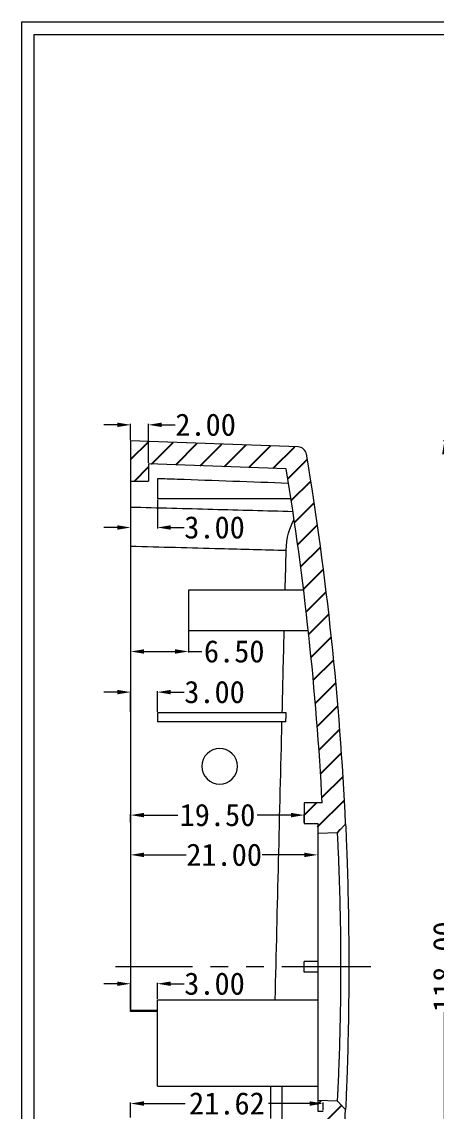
# Model space of a CAD drawing. Extents: x 25 to 585, y 188 to 465.
# Drawn here: x 25.4 to 71.9, y 275.2 to 397.4 of the extents above; entities that cross this region are included whole.
import ezdxf

# ---------------------------------------------------------------- set-up
doc = ezdxf.new("R2010")
doc.units = 0
doc.header["$MEASUREMENT"] = 0
doc.linetypes.add('PHANTOM', pattern=[2.5, 1.25, -0.25, 0.25, -0.25, 0.25, -0.25])
doc.layers.add('10', color=7, linetype='Continuous')
doc.dimstyles.new('1', dxfattribs={"dimtxt": 2.5, "dimasz": 1.5, "dimexe": 0.1, "dimexo": 0.1, "dimgap": 0.09, "dimtad": 0, "dimzin": 0, "dimdsep": 46, "dimtxsty": 'Standard', "dimcen": 0, "dimclrd": 4, "dimclre": 4, "dimclrt": 3, "dimadec": 1, "dimazin": 0, "dimtfac": 1, "dimtofl": 0, "dimtmove": 0, "dimatfit": 3, "dimfxl": 0.18, "dimtolj": 1, "dimtzin": 0, "dimlwd": 9, "dimlwe": 9, "dimarcsym": 0})

# ---------------------------------------------------------------- blocks, each defined once
blk = doc.blocks.new('HATCH1')
at = {"color": 200, "linetype": 'Continuous'}
for p, q in [((13.63, 348.28), (15.66, 350.3)), ((15.97, 347.78), (18.39, 350.2)), ((18.7, 347.69), (21.12, 350.11)), ((21.44, 347.59), (23.86, 350.01)), ((24.17, 347.5), (26.59, 349.92)), ((26.91, 347.4), (29.33, 349.82)), ((29.64, 347.31), (32.06, 349.72)), ((14.05, 345.87), (15.63, 347.45)), ((31.29, 346.13), (33.47, 348.3)), ((31.67, 343.68), (33.86, 345.87)), ((32.04, 341.22), (34.24, 343.42)), ((32.39, 338.74), (34.6, 340.95)), ((32.72, 336.25), (34.95, 338.47)), ((33.04, 333.74), (35.28, 335.98)), ((33.34, 331.21), (35.59, 333.46)), ((33.62, 328.67), (35.89, 330.93)), ((33.89, 326.11), (36.17, 328.38)), ((34.14, 323.53), (36.43, 325.82)), ((34.37, 320.94), (36.68, 323.24)), ((34.58, 318.32), (36.91, 320.64)), ((34.78, 315.69), (37.12, 318.02)), ((34.96, 313.04), (37.31, 315.39)), ((35.11, 310.37), (37.48, 312.73)), ((33.13, 308.39), (34.51, 309.77)), ((34.63, 307.06), (37.63, 310.06)), ((36.85, 306.45), (37.17, 306.77)), ((34.63, 275.96), (35.02, 276.35)), ((35.18, 273.69), (37.31, 275.82)), ((35.02, 270.69), (37.67, 273.34)), ((34.82, 267.67), (37.5, 270.35)), ((34.39, 264.42), (37.3, 267.33)), ((32.33, 253.88), (34.77, 256.31)), ((33.41, 252.13), (36.23, 254.95)), ((33.03, 248.92), (35.88, 251.77)), ((32.61, 245.68), (35.5, 248.56)), ((32.16, 242.4), (35.09, 245.32)), ((31.68, 239.09), (34.64, 242.05)), ((28.29, 232.88), (34.15, 238.73)), ((13.63, 235.2), (14.81, 236.37)), ((13.63, 232.37), (17.64, 236.37)), ((21.36, 234.44), (23.3, 236.37)), ((22.78, 233.02), (26.12, 236.37)), ((25.36, 232.78), (28.95, 236.37)), ((31.23, 232.98), (33.62, 235.38))]:
    blk.add_line(p, q, dxfattribs=at)
blk = doc.blocks.new('*D79')
at = {"color": 4, "linetype": 'Continuous', "lineweight": 9}
for p, q in [((119.1, 350.37), (72.76, 350.37)), ((72.86, 348.87), (72.86, 296.46)), ((72.86, 233.87), (72.86, 286.28)), ((119.1, 232.37), (72.76, 232.37))]:
    blk.add_line(p, q, dxfattribs=at)
for points in [[(72.61, 348.87), (73.11, 348.87), (72.86, 350.37)], [(72.61, 233.87), (73.11, 233.87), (72.86, 232.37)]]:
    blk.add_solid(points, dxfattribs=at)
at = {"layer": 'Defpoints', "color": 0, "linetype": 'Continuous', "lineweight": 9}
for p in [(119.2, 350.37), (72.86, 232.37), (119.2, 232.37)]:
    blk.add_point(p, dxfattribs=at)
at = {"color": 3, "linetype": 'Continuous', "lineweight": 9, "insert": (72.86, 291.37), "char_height": 2.5, "attachment_point": 5, "rotation": 90}
blk.add_mtext('\\A1;118.00', dxfattribs=at)
blk = doc.blocks.new('*D128')
at = {"color": 4, "linetype": 'Continuous', "lineweight": 9}
for p, q in [((36.14, 352.18), (34.64, 352.18)), ((37.64, 350.47), (37.64, 352.28)), ((39.64, 347.9), (39.64, 352.28)), ((41.14, 352.18), (42.64, 352.18))]:
    blk.add_line(p, q, dxfattribs=at)
for points in [[(36.14, 352.43), (36.14, 351.93), (37.64, 352.18)], [(41.14, 352.43), (41.14, 351.93), (39.64, 352.18)]]:
    blk.add_solid(points, dxfattribs=at)
at = {"layer": 'Defpoints', "color": 0, "linetype": 'Continuous', "lineweight": 9}
for p in [(39.64, 352.18), (37.64, 350.37), (39.64, 347.8)]:
    blk.add_point(p, dxfattribs=at)
at = {"color": 3, "linetype": 'Continuous', "lineweight": 9, "insert": (46.06, 352.18), "char_height": 2.5, "attachment_point": 5}
blk.add_mtext('\\A1;2.00', dxfattribs=at)
blk = doc.blocks.new('*D129')
at = {"color": 4, "linetype": 'Continuous', "lineweight": 9}
for p, q in [((40.64, 343.77), (40.64, 340.56)), ((37.64, 342.82), (37.64, 340.56)), ((36.14, 340.66), (34.64, 340.66)), ((42.14, 340.66), (43.64, 340.66))]:
    blk.add_line(p, q, dxfattribs=at)
for points in [[(36.14, 340.91), (36.14, 340.41), (37.64, 340.66)], [(42.14, 340.91), (42.14, 340.41), (40.64, 340.66)]]:
    blk.add_solid(points, dxfattribs=at)
at = {"layer": 'Defpoints', "color": 0, "linetype": 'Continuous', "lineweight": 9}
for p in [(40.64, 343.87), (37.64, 342.92), (40.64, 340.66)]:
    blk.add_point(p, dxfattribs=at)
at = {"color": 3, "linetype": 'Continuous', "lineweight": 9, "insert": (47.06, 340.66), "char_height": 2.5, "attachment_point": 5}
blk.add_mtext('\\A1;3.00', dxfattribs=at)
blk = doc.blocks.new('*D130')
at = {"color": 4, "linetype": 'Continuous', "lineweight": 9}
for p, q in [((37.64, 329.02), (37.64, 326.65)), ((44.14, 329.02), (44.14, 326.65)), ((39.14, 326.75), (42.64, 326.75)), ((44.14, 326.75), (45.64, 326.75))]:
    blk.add_line(p, q, dxfattribs=at)
for points in [[(39.14, 327), (39.14, 326.5), (37.64, 326.75)], [(42.64, 327), (42.64, 326.5), (44.14, 326.75)]]:
    blk.add_solid(points, dxfattribs=at)
at = {"layer": 'Defpoints', "color": 0, "linetype": 'Continuous', "lineweight": 9}
for p in [(37.64, 329.12), (44.14, 329.12), (44.14, 326.75)]:
    blk.add_point(p, dxfattribs=at)
at = {"color": 3, "linetype": 'Continuous', "lineweight": 9, "insert": (49.27, 326.75), "char_height": 2.5, "attachment_point": 5}
blk.add_mtext('\\A1;6.50', dxfattribs=at)
blk = doc.blocks.new('*D131')
at = {"color": 4, "linetype": 'Continuous', "lineweight": 9}
for p, q in [((36.14, 322.19), (34.64, 322.19)), ((37.64, 319.97), (37.64, 322.29)), ((40.64, 319.97), (40.64, 322.29)), ((42.14, 322.19), (43.64, 322.19))]:
    blk.add_line(p, q, dxfattribs=at)
for points in [[(36.14, 322.44), (36.14, 321.94), (37.64, 322.19)], [(42.14, 322.44), (42.14, 321.94), (40.64, 322.19)]]:
    blk.add_solid(points, dxfattribs=at)
at = {"layer": 'Defpoints', "color": 0, "linetype": 'Continuous', "lineweight": 9}
for p in [(40.64, 322.19), (37.64, 319.87), (40.64, 319.87)]:
    blk.add_point(p, dxfattribs=at)
at = {"color": 3, "linetype": 'Continuous', "lineweight": 9, "insert": (47.06, 322.19), "char_height": 2.5, "attachment_point": 5}
blk.add_mtext('\\A1;3.00', dxfattribs=at)
blk = doc.blocks.new('*D132')
at = {"color": 4, "linetype": 'Continuous', "lineweight": 9}
for p, q in [((37.64, 307.57), (37.64, 308.49)), ((39.14, 308.39), (42.93, 308.39)), ((55.64, 308.39), (51.86, 308.39)), ((57.14, 307.57), (57.14, 308.49))]:
    blk.add_line(p, q, dxfattribs=at)
for points in [[(39.14, 308.64), (39.14, 308.14), (37.64, 308.39)], [(55.64, 308.64), (55.64, 308.14), (57.14, 308.39)]]:
    blk.add_solid(points, dxfattribs=at)
at = {"layer": 'Defpoints', "color": 0, "linetype": 'Continuous', "lineweight": 9}
for p in [(37.64, 308.39), (37.64, 307.47), (57.14, 307.47)]:
    blk.add_point(p, dxfattribs=at)
at = {"color": 3, "linetype": 'Continuous', "lineweight": 9, "insert": (47.39, 308.39), "char_height": 2.5, "attachment_point": 5}
blk.add_mtext('\\A1;19.50', dxfattribs=at)
blk = doc.blocks.new('*D133')
at = {"color": 4, "linetype": 'Continuous', "lineweight": 9}
for p, q in [((37.64, 306.27), (37.64, 303.83)), ((58.64, 306.27), (58.64, 303.83)), ((39.14, 303.93), (43.88, 303.93)), ((57.14, 303.93), (52.4, 303.93))]:
    blk.add_line(p, q, dxfattribs=at)
for points in [[(39.14, 304.18), (39.14, 303.68), (37.64, 303.93)], [(57.14, 304.18), (57.14, 303.68), (58.64, 303.93)]]:
    blk.add_solid(points, dxfattribs=at)
at = {"layer": 'Defpoints', "color": 0, "linetype": 'Continuous', "lineweight": 9}
for p in [(37.64, 306.37), (58.64, 306.37), (37.64, 303.93)]:
    blk.add_point(p, dxfattribs=at)
at = {"color": 3, "linetype": 'Continuous', "lineweight": 9, "insert": (48.14, 303.93), "char_height": 2.5, "attachment_point": 5}
blk.add_mtext('\\A1;21.00', dxfattribs=at)
blk = doc.blocks.new('*D134')
at = {"color": 4, "linetype": 'Continuous', "lineweight": 9}
for p, q in [((36.14, 289.47), (34.64, 289.47)), ((37.64, 286.57), (37.64, 289.57)), ((40.64, 287.77), (40.64, 289.57)), ((42.14, 289.47), (43.64, 289.47))]:
    blk.add_line(p, q, dxfattribs=at)
for points in [[(36.14, 289.72), (36.14, 289.22), (37.64, 289.47)], [(42.14, 289.72), (42.14, 289.22), (40.64, 289.47)]]:
    blk.add_solid(points, dxfattribs=at)
at = {"layer": 'Defpoints', "color": 0, "linetype": 'Continuous', "lineweight": 9}
for p in [(40.64, 289.47), (40.64, 287.67), (37.64, 286.47)]:
    blk.add_point(p, dxfattribs=at)
at = {"color": 3, "linetype": 'Continuous', "lineweight": 9, "insert": (47.06, 289.47), "char_height": 2.5, "attachment_point": 5}
blk.add_mtext('\\A1;3.00', dxfattribs=at)
blk = doc.blocks.new('*D139')
at = {"color": 4, "linetype": 'Continuous', "lineweight": 9}
for p, q in [((37.64, 274.47), (37.64, 276.13)), ((39.14, 276.03), (43.78, 276.03)), ((57.76, 276.03), (53.12, 276.03)), ((59.26, 275.27), (59.26, 276.13))]:
    blk.add_line(p, q, dxfattribs=at)
for points in [[(39.14, 276.28), (39.14, 275.78), (37.64, 276.03)], [(57.76, 276.28), (57.76, 275.78), (59.26, 276.03)]]:
    blk.add_solid(points, dxfattribs=at)
at = {"layer": 'Defpoints', "color": 0, "linetype": 'Continuous', "lineweight": 9}
for p in [(37.64, 276.03), (59.26, 275.17), (37.64, 274.37)]:
    blk.add_point(p, dxfattribs=at)
at = {"color": 3, "linetype": 'Continuous', "lineweight": 9, "insert": (48.45, 276.03), "char_height": 2.5, "attachment_point": 5}
blk.add_mtext('\\A1;21.62', dxfattribs=at)

msp = doc.modelspace()

# ---------------------------------------------------------------- linework, layer by layer
at = {"color": 7, "linetype": 'Continuous', "lineweight": 9}
for p, q in [((25.422, 188.106), (25.422, 397.403)), ((25.422, 397.403), (321.398, 397.403)), ((26.831, 189.515), (26.831, 395.994)), ((26.831, 395.994), (319.989, 395.994))]:
    msp.add_line(p, q, dxfattribs=at)
at = {"layer": '10', "color": 7, "linetype": 'Continuous', "lineweight": 9}
for p, q in [((56.432, 349.712), (37.64, 350.368)), ((37.64, 350.368), (37.64, 345.868)), ((55.117, 347.256), (39.64, 347.797)), ((39.64, 347.797), (39.64, 345.868)), ((40.64, 346.135), (40.64, 343.868)), ((37.64, 345.868), (39.64, 345.868)), ((37.64, 345.868), (37.64, 342.923)), ((55.652, 343.868), (40.64, 343.868)), ((37.64, 338.575), (37.64, 286.468)), ((44.14, 333.618), (44.14, 331.368)), ((57.062, 333.618), (44.14, 333.618)), ((44.14, 331.368), (44.14, 329.118)), ((44.14, 329.118), (57.583, 329.118)), ((55.101, 319.868), (40.64, 319.868)), ((40.64, 319.868), (40.64, 318.868)), ((55.077, 318.868), (40.64, 318.868)), ((57.14, 309.768), (57.14, 307.468)), ((59.153, 309.768), (57.14, 309.768)), ((57.14, 307.468), (58.64, 307.468)), ((58.64, 307.468), (58.64, 306.368)), ((58.64, 306.368), (60.87, 306.446)), ((58.64, 306.368), (58.64, 291.368)), ((57.14, 290.768), (57.14, 291.968)), ((58.64, 291.968), (57.14, 291.968)), ((58.64, 291.368), (58.64, 276.368)), ((58.64, 290.768), (57.14, 290.768)), ((40.64, 277.968), (40.64, 287.668)), ((40.64, 287.668), (58.64, 287.668)), ((40.64, 286.468), (37.64, 286.468)), ((37.64, 286.368), (37.64, 286.468)), ((40.641, 286.368), (37.64, 286.368)), ((40.64, 277.968), (58.64, 277.968)), ((53.34, 277.968), (53.34, 274.368)), ((60.87, 276.29), (58.64, 276.368)), ((58.64, 276.368), (58.64, 275.168)), ((58.64, 275.168), (59.263, 275.168))]:
    msp.add_line(p, q, dxfattribs=at)
at = {"layer": '10', "color": 1, "linetype": 'PHANTOM', "lineweight": 9, "ltscale": 8}
msp.add_line((64.605, 291.368), (35.959, 291.368), dxfattribs=at)
at = {"layer": '10', "color": 7, "linetype": 'Continuous', "lineweight": 9, "extrusion": (0, 0, -1)}
msp.add_circle((-47.64, 313.868), 2, dxfattribs=at)
at = {"layer": '10', "color": 7, "linetype": 'Continuous', "lineweight": 9}
for centre, radius, start, end in [((56.397, 348.712), 1, 9.45719, 88), ((-287.86, 291.368), 350, 2.62402, 9.45719), ((-287.86, 291.368), 347.5, 3.03521, 9.25504), ((-287.86, 291.368), 350, 355.75094, 357.37598)]:
    msp.add_arc(centre, radius, start, end, dxfattribs=at)
for points, knots in [([(55.38, 345.614), (51.206, 345.762), (47.032, 345.909), (42.858, 346.057), (42.119, 346.083), (41.38, 346.109), (40.64, 346.135)], [0, 0, 0, 0, 0.8495656, 0.8495656, 0.8495656, 1, 1, 1, 1]), ([(55.868, 342.436), (52.871, 342.516), (49.873, 342.596), (46.876, 342.677), (43.798, 342.759), (40.719, 342.841), (37.64, 342.923)], [0, 0, 0, 0, 0.4932795, 0.4932795, 0.4932795, 1, 1, 1, 1]), ([(37.64, 342.923), (37.64, 342.67), (37.64, 342.106), (37.64, 340.537), (37.64, 339.568), (37.64, 338.575)], [0, 0, 0, 0, 0.5, 0.5, 1, 1, 1, 1]), ([(37.64, 338.575), (41.002, 338.484), (44.364, 338.394), (47.725, 338.303), (50.185, 338.237), (52.645, 338.17), (55.104, 338.104)], [0, 0, 0, 0, 0.5774846, 0.5774846, 0.5774846, 1, 1, 1, 1]), ([(54.659, 319.868), (54.733, 322.907), (54.806, 325.947), (54.881, 329.03), (54.882, 329.074), (54.883, 329.118)], [0, 0, 0, 0, 0.9857376, 0.9857376, 1, 1, 1, 1]), ([(61.773, 307.394), (61.774, 307.389), (61.813, 306.556), (61.957, 302.995), (62.101, 297.659), (62.16, 291.361), (62.101, 285.067), (61.957, 279.74), (61.813, 276.178), (61.768, 275.239), (61.775, 275.371), (61.777, 275.423)], [0, 0, 0, 0, 0.1209602, 0.2420102, 0.3632241, 0.4851136, 0.6063908, 0.7275725, 0.8486682, 0.9697673, 1, 1, 1, 1]), ([(61.253, 291.352), (61.253, 291.85), (61.253, 292.346), (61.251, 293.087), (61.249, 293.333), (61.246, 293.825), (61.244, 294.071), (61.232, 295.291), (61.215, 296.232), (61.188, 297.595), (61.178, 298.04), (61.163, 298.696), (61.157, 298.913), (61.146, 299.339), (61.14, 299.548), (61.123, 300.164), (61.111, 300.558), (61.087, 301.317), (61.074, 301.681), (61.055, 302.204), (61.049, 302.375), (61.037, 302.708), (61.031, 302.871), (61.013, 303.343), (61.002, 303.636), (60.967, 304.455), (60.944, 304.919), (60.922, 305.393), (60.918, 305.483), (60.91, 305.65), (60.906, 305.727), (60.895, 305.942), (60.889, 306.061), (60.88, 306.252), (60.876, 306.324), (60.873, 306.397), (60.872, 306.415), (60.871, 306.438), (60.874, 306.45), (60.868, 306.445)], [0, 0, 0, 0, 0.0625051, 0.0625051, 0.0937576, 0.0937576, 0.1250101, 0.1250101, 0.2500203, 0.2500203, 0.3125253, 0.3125253, 0.3437779, 0.3437779, 0.3750304, 0.3750304, 0.4375355, 0.4375355, 0.5000405, 0.5000405, 0.5312931, 0.5312931, 0.5625456, 0.5625456, 0.6250507, 0.6250507, 0.7500608, 0.7500608, 0.7813133, 0.7813133, 0.8125659, 0.8125659, 0.8750709, 0.8750709, 0.937576, 0.937576, 0.9688285, 0.9688285, 1, 1, 1, 1]), ([(60.872, 276.291), (60.868, 276.289), (60.875, 276.385), (60.889, 276.676), (60.895, 276.796), (60.909, 277.081), (60.917, 277.247), (60.935, 277.622), (60.944, 277.832), (60.96, 278.181), (60.966, 278.304), (60.977, 278.559), (60.982, 278.692), (61, 279.103), (61.012, 279.396), (61.037, 280.019), (61.049, 280.348), (61.067, 280.87), (61.074, 281.049), (61.087, 281.415), (61.093, 281.604), (61.113, 282.18), (61.125, 282.577), (61.16, 283.803), (61.179, 284.669), (61.201, 285.814), (61.206, 286.047), (61.214, 286.514), (61.218, 286.749), (61.229, 287.457), (61.235, 287.934), (61.25, 289.376), (61.252, 290.355), (61.253, 291.352)], [0, 0, 0, 0, 0.1249132, 0.1249132, 0.1874194, 0.1874194, 0.2499256, 0.2499256, 0.3124318, 0.3124318, 0.3436849, 0.3436849, 0.374938, 0.374938, 0.4374442, 0.4374442, 0.4999504, 0.4999504, 0.5312035, 0.5312035, 0.5624566, 0.5624566, 0.6249628, 0.6249628, 0.7499752, 0.7499752, 0.7812283, 0.7812283, 0.8124814, 0.8124814, 0.8749876, 0.8749876, 1, 1, 1, 1])]:
    msp.add_open_spline(points, degree=3, knots=knots, dxfattribs=at)
for points, degree in [([(55.104, 338.104), (55.139, 339.468), (55.496, 340.739), (56.001, 341.533)], 3), ([(54.993, 333.618), (55.029, 335.113), (55.066, 336.609), (55.104, 338.104)], 3), ([(55.077, 318.868), (55.085, 319.201), (55.093, 319.535), (55.101, 319.868)], 3), ([(53.873, 287.668), (54.126, 298.068), (54.382, 308.468), (54.635, 318.868)], 3), ([(60.87, 306.446), (61.773, 307.392)], 1), ([(54.64, 267.868), (54.64, 271.235), (54.64, 274.601), (54.64, 277.968)], 3), ([(61.773, 275.344), (60.87, 276.29)], 1)]:
    msp.add_open_spline(points, degree=degree, dxfattribs=at)

# ---------------------------------------------------------------- block references
at = {"layer": '10', "color": 200, "linetype": 'Continuous', "lineweight": 9}
msp.add_blockref('HATCH1', (24.009, 0), dxfattribs=at)

# ---------------------------------------------------------------- dimensions: what is measured, and where the dimension line sits
at = {"linetype": 'Continuous', "lineweight": 9}
for base, p1, p2, picture, middle in [((39.64, 352.181), (37.64, 350.368), (39.64, 347.797), '*D128', (46.064, 352.181)), ((40.64, 340.66), (37.64, 342.923), (40.64, 343.868), '*D129', (47.064, 340.66)), ((44.14, 326.751), (37.64, 329.118), (44.14, 329.118), '*D130', (49.272, 326.751)), ((40.64, 322.187), (37.64, 319.868), (40.64, 319.868), '*D131', (47.064, 322.187)), ((37.64, 308.389), (57.14, 307.468), (37.64, 307.468), '*D132', (47.39, 308.389)), ((37.64, 303.929), (58.64, 306.368), (37.64, 306.368), '*D133', (48.14, 303.929)), ((40.64, 289.472), (37.64, 286.468), (40.64, 287.668), '*D134', (47.064, 289.472)), ((37.64, 276.031), (59.263, 275.168), (37.64, 274.368), '*D139', (48.452, 276.031))]:
    dim = msp.add_linear_dim(base=base, p1=p1, p2=p2, dimstyle='1', dxfattribs=at)
    dim.commit()
    dim.dimension.update_dxf_attribs({"geometry": picture, "text_midpoint": middle})
dim = msp.add_linear_dim(base=(72.862, 232.368), p1=(119.196, 350.368), p2=(119.196, 232.368), angle=90, dimstyle='1', dxfattribs=at)
dim.commit()
dim.dimension.update_dxf_attribs({"geometry": '*D79', "text_midpoint": (72.862, 291.368)})

doc.saveas('drawing.dxf')
